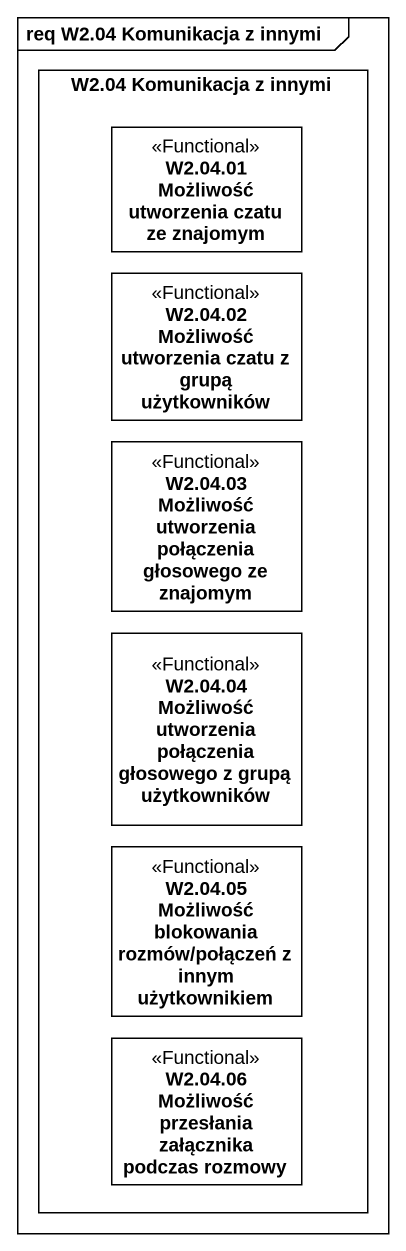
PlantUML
@startuml
mainframe req W2.04 Komunikacja z innymi
hide circle
hide empty members
rectangle "W2.04 Komunikacja z innymi" as W2_04_Komunikacja_z_innymi {
  class "W2.04.01 Możliwość utworzenia czatu ze znajomym" as W2_04_01_Możliwość <<Functional>>
  class "W2.04.02 Możliwość utworzenia czatu z grupą użytkowników" as W2_04_02_Możliwość <<Functional>>
  class "W2.04.03 Możliwość utworzenia połączenia głosowego ze znajomym" as W2_04_03_Możliwość <<Functional>>
  class "W2.04.04 Możliwość utworzenia połączenia głosowego z grupą użytkowników" as W2_04_04_Możliwość <<Functional>>
  class "W2.04.05 Możliwość blokowania rozmów/połączeń z innym użytkownikiem" as W2_04_05_Możliwość <<Functional>>
  class "W2.04.06 Możliwość przesłania załącznika podczas rozmowy" as W2_04_06_Możliwość <<Functional>>
}
@enduml
